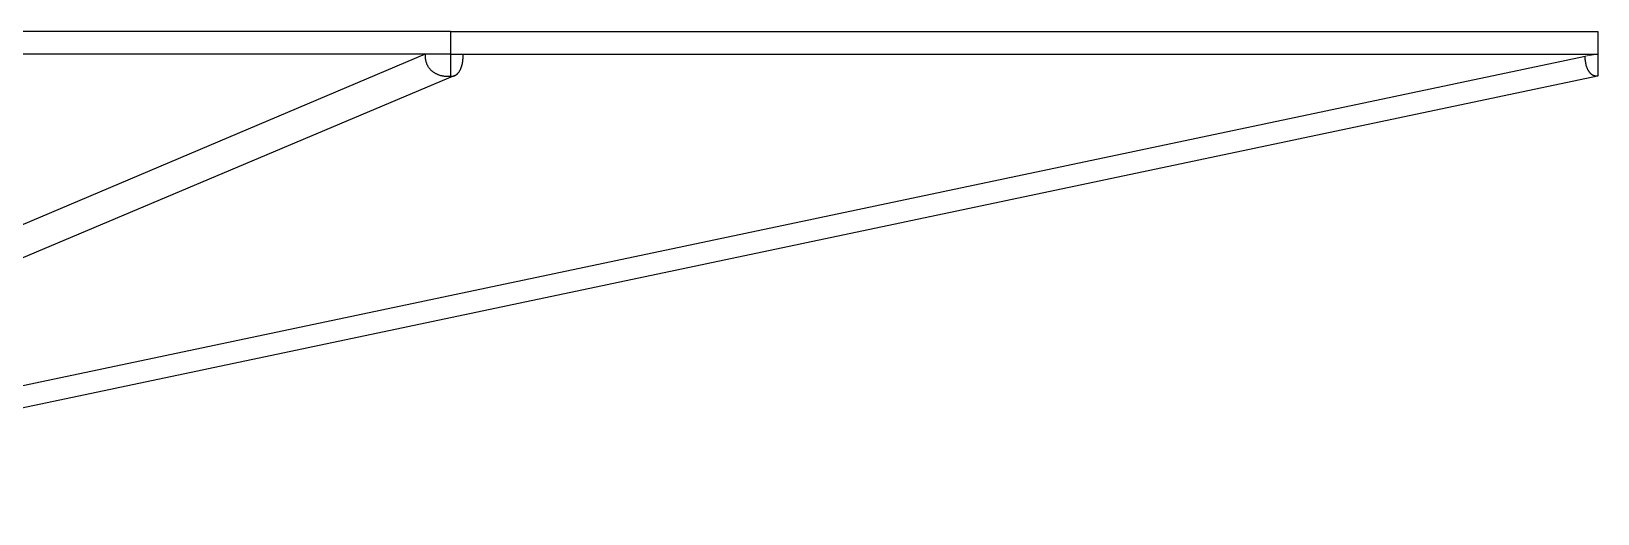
# Model space of a CAD drawing. Header units: millimetres. Extents: x 1.5 to 37.9, y -0.3 to 12.6.
# Drawn here: x 16.886 to 18.428, y 7.19 to 7.665 of the extents above; entities that cross this region are included whole.
import ezdxf

# ---------------------------------------------------------------- set-up
doc = ezdxf.new("R2010")
doc.units = ezdxf.units.MM
doc.layers.add('0.3', color=4, linetype='Continuous', lineweight=20)

msp = doc.modelspace()

# ---------------------------------------------------------------- linework, layer by layer
at = {"layer": '0.3'}
msp.add_line((18.4161, 7.6408), (18.4284, 7.6426), dxfattribs=at)
at = {"layer": '0.3', "lineweight": -3}
for points in [[(17.2989, 7.6652), (15.0401, 7.6652)], [(17.2989, 7.6652), (17.2989, 7.6426)], [(17.2989, 7.6652), (18.4284, 7.6652)], [(18.4284, 7.6652), (18.4284, 7.6426)], [(17.2989, 7.6426), (15.0401, 7.6426)], [(17.274, 7.6426), (16.2062, 7.1905)], [(16.5739, 7.2526), (18.4161, 7.6408)], [(17.2739, 7.6426), (17.274, 7.64), (17.274, 7.6394), (17.274, 7.6389), (17.2741, 7.6383), (17.2742, 7.6378), (17.2742, 7.6373), (17.2743, 7.6367), (17.2745, 7.6362), (17.2746, 7.6357), (17.2747, 7.6352), (17.2749, 7.6347), (17.2751, 7.6342), (17.2752, 7.6337), (17.2754, 7.6332), (17.2757, 7.6327), (17.2759, 7.6323), (17.2761, 7.6318), (17.2764, 7.6313), (17.2766, 7.6309), (17.2769, 7.6304), (17.2772, 7.63), (17.2775, 7.6296), (17.2778, 7.6291), (17.2782, 7.6287), (17.2785, 7.6283), (17.2789, 7.6279), (17.2792, 7.6275), (17.2796, 7.6272), (17.28, 7.6268), (17.2804, 7.6264), (17.2808, 7.6261), (17.2813, 7.6257), (17.2817, 7.6254), (17.2822, 7.625), (17.2827, 7.6247), (17.2832, 7.6244), (17.2837, 7.6241), (17.2842, 7.6238), (17.2848, 7.6236), (17.2853, 7.6233), (17.2858, 7.6231), (17.2863, 7.6228), (17.2869, 7.6226), (17.2874, 7.6224), (17.288, 7.6222), (17.2885, 7.6221), (17.2891, 7.6219), (17.2897, 7.6218), (17.2902, 7.6216), (17.2908, 7.6215), (17.2914, 7.6214), (17.292, 7.6213), (17.2925, 7.6212), (17.2931, 7.6212), (17.2937, 7.6211), (17.2943, 7.6211), (17.2949, 7.6211), (17.2955, 7.621), (17.296, 7.621), (17.2966, 7.6211), (17.2972, 7.6211), (17.2978, 7.6211), (17.2984, 7.6212), (17.2989, 7.6212)], [(17.2989, 7.6426), (17.2989, 7.6212)], [(17.2989, 7.6426), (18.4284, 7.6426)], [(17.303, 7.6216), (17.3032, 7.6217), (17.3033, 7.6218), (17.3035, 7.6219), (17.3036, 7.6219), (17.3038, 7.622), (17.304, 7.6221), (17.3041, 7.6222), (17.3043, 7.6223), (17.3044, 7.6224), (17.3046, 7.6225), (17.3047, 7.6226), (17.3049, 7.6227), (17.305, 7.6229), (17.3052, 7.623), (17.3053, 7.6231), (17.3055, 7.6232), (17.3056, 7.6234), (17.3058, 7.6235), (17.3059, 7.6237), (17.3061, 7.6238), (17.3062, 7.624), (17.3063, 7.6241), (17.3066, 7.6244), (17.3069, 7.6248), (17.3072, 7.6252), (17.3074, 7.6255), (17.3077, 7.6259), (17.3079, 7.6263), (17.3081, 7.6266), (17.3083, 7.627), (17.3085, 7.6274), (17.3087, 7.6278), (17.3089, 7.6282), (17.309, 7.6286), (17.3092, 7.629), (17.3094, 7.6294), (17.3095, 7.6298), (17.3097, 7.6303), (17.3098, 7.6307), (17.31, 7.6311), (17.3101, 7.6316), (17.3103, 7.6325), (17.3106, 7.6335), (17.3107, 7.6345), (17.3109, 7.6355), (17.311, 7.6365), (17.3111, 7.6376), (17.3112, 7.6386), (17.3112, 7.6397), (17.3113, 7.6426)], [(18.4284, 7.6212), (18.4282, 7.6212), (18.4281, 7.6212), (18.428, 7.6212), (18.4278, 7.6211), (18.4277, 7.6211), (18.4275, 7.6211), (18.4274, 7.6211), (18.4272, 7.6211), (18.4271, 7.6211), (18.4269, 7.6211), (18.4268, 7.6211), (18.4267, 7.6211), (18.4265, 7.6211), (18.4264, 7.6211), (18.4262, 7.6211), (18.4261, 7.6212), (18.4259, 7.6212), (18.4258, 7.6212), (18.4256, 7.6212), (18.4255, 7.6213), (18.4254, 7.6213), (18.4252, 7.6213), (18.4251, 7.6214), (18.4249, 7.6214), (18.4248, 7.6215), (18.4246, 7.6215), (18.4245, 7.6216), (18.4244, 7.6216), (18.4242, 7.6217), (18.4241, 7.6218), (18.4239, 7.6218), (18.4238, 7.6219), (18.4237, 7.622), (18.4235, 7.622), (18.4234, 7.6221), (18.4232, 7.6222), (18.4231, 7.6223), (18.423, 7.6224), (18.4228, 7.6225), (18.4227, 7.6226), (18.4226, 7.6227), (18.4224, 7.6228), (18.4223, 7.6229), (18.4222, 7.623), (18.4219, 7.6232), (18.4216, 7.6235), (18.4214, 7.6237), (18.4211, 7.624), (18.4209, 7.6243), (18.4206, 7.6246), (18.4204, 7.6249), (18.4201, 7.6252), (18.4199, 7.6256), (18.4197, 7.6259), (18.4194, 7.6263), (18.4192, 7.6266), (18.419, 7.627), (18.4188, 7.6274), (18.4187, 7.6278), (18.4185, 7.6282), (18.4183, 7.6286), (18.4181, 7.629), (18.418, 7.6294), (18.4178, 7.6298), (18.4177, 7.6303), (18.4175, 7.6307), (18.4174, 7.6311), (18.4172, 7.6316), (18.417, 7.6325), (18.4168, 7.6335), (18.4166, 7.6345), (18.4164, 7.6355), (18.4163, 7.6365), (18.4162, 7.6376), (18.4162, 7.6386), (18.4161, 7.6397), (18.4161, 7.6408)], [(18.4284, 7.6426), (18.4284, 7.6212)], [(17.303, 7.6216), (16.3711, 7.2288)], [(18.4283, 7.6212), (16.576, 7.2309)], [(17.2989, 7.6212), (17.2991, 7.6212), (17.2992, 7.6212), (17.2993, 7.6212), (17.2995, 7.6211), (17.2996, 7.6211), (17.2997, 7.6211), (17.2998, 7.6211), (17.3, 7.6211), (17.3001, 7.6211), (17.3002, 7.6211), (17.3004, 7.6211), (17.3005, 7.6211), (17.3006, 7.6211), (17.3007, 7.6211), (17.3009, 7.6211), (17.301, 7.6211), (17.3011, 7.6211), (17.3012, 7.6212), (17.3014, 7.6212), (17.3015, 7.6212), (17.3016, 7.6212), (17.3018, 7.6212), (17.3019, 7.6213), (17.302, 7.6213), (17.3021, 7.6213), (17.3023, 7.6214), (17.3024, 7.6214), (17.3025, 7.6215), (17.3026, 7.6215), (17.3028, 7.6215), (17.3029, 7.6216), (17.303, 7.6216)]]:
    msp.add_lwpolyline(points, dxfattribs=at)

doc.saveas('drawing.dxf')
